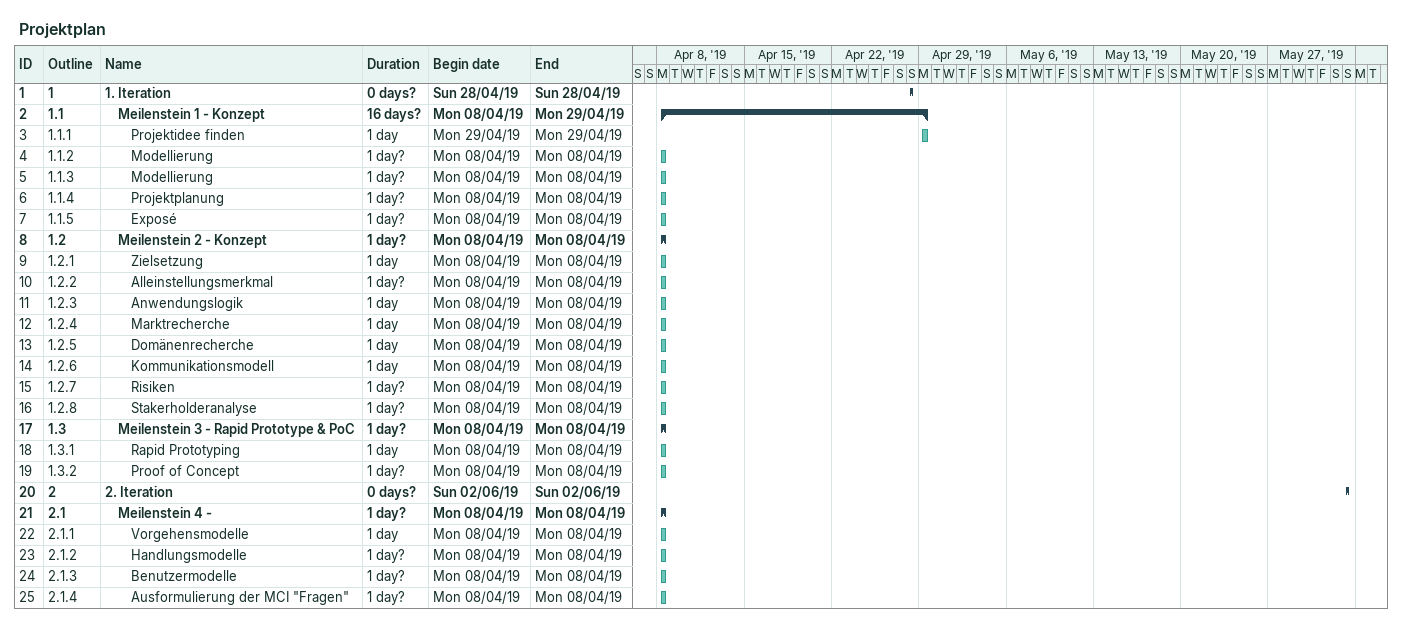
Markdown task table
Projektplan

| ID | WBS | Task | Duration | Start | Finish |
|---|---|---|---|---|---|
| 1 | 1 | **1. Iteration** | 0d? | 2019-04-28 | 2019-04-28 |
| 2 | 1.1 | **Meilenstein 1 - Konzept** | 16d? | 2019-04-08 | 2019-04-29 |
| 3 | 1.1.1 | Projektidee finden | 1d | 2019-04-29 | 2019-04-29 |
| 4 | 1.1.2 | Modellierung | 1d? | 2019-04-08 | 2019-04-08 |
| 5 | 1.1.3 | Modellierung | 1d? | 2019-04-08 | 2019-04-08 |
| 6 | 1.1.4 | Projektplanung | 1d? | 2019-04-08 | 2019-04-08 |
| 7 | 1.1.5 | Exposé | 1d? | 2019-04-08 | 2019-04-08 |
| 8 | 1.2 | **Meilenstein 2 - Konzept** | 1d? | 2019-04-08 | 2019-04-08 |
| 9 | 1.2.1 | Zielsetzung | 1d | 2019-04-08 | 2019-04-08 |
| 10 | 1.2.2 | Alleinstellungsmerkmal | 1d? | 2019-04-08 | 2019-04-08 |
| 11 | 1.2.3 | Anwendungslogik | 1d | 2019-04-08 | 2019-04-08 |
| 12 | 1.2.4 | Marktrecherche | 1d | 2019-04-08 | 2019-04-08 |
| 13 | 1.2.5 | Domänenrecherche | 1d | 2019-04-08 | 2019-04-08 |
| 14 | 1.2.6 | Kommunikationsmodell | 1d | 2019-04-08 | 2019-04-08 |
| 15 | 1.2.7 | Risiken | 1d? | 2019-04-08 | 2019-04-08 |
| 16 | 1.2.8 | Stakerholderanalyse | 1d? | 2019-04-08 | 2019-04-08 |
| 17 | 1.3 | **Meilenstein 3 - Rapid Prototype & PoC** | 1d? | 2019-04-08 | 2019-04-08 |
| 18 | 1.3.1 | Rapid Prototyping | 1d | 2019-04-08 | 2019-04-08 |
| 19 | 1.3.2 | Proof of Concept | 1d? | 2019-04-08 | 2019-04-08 |
| 20 | 2 | **2. Iteration** | 0d? | 2019-06-02 | 2019-06-02 |
| 21 | 2.1 | **Meilenstein 4 -** | 1d? | 2019-04-08 | 2019-04-08 |
| 22 | 2.1.1 | Vorgehensmodelle | 1d | 2019-04-08 | 2019-04-08 |
| 23 | 2.1.2 | Handlungsmodelle | 1d? | 2019-04-08 | 2019-04-08 |
| 24 | 2.1.3 | Benutzermodelle | 1d? | 2019-04-08 | 2019-04-08 |
| 25 | 2.1.4 | Ausformulierung der MCI "Fragen" | 1d? | 2019-04-08 | 2019-04-08 |
